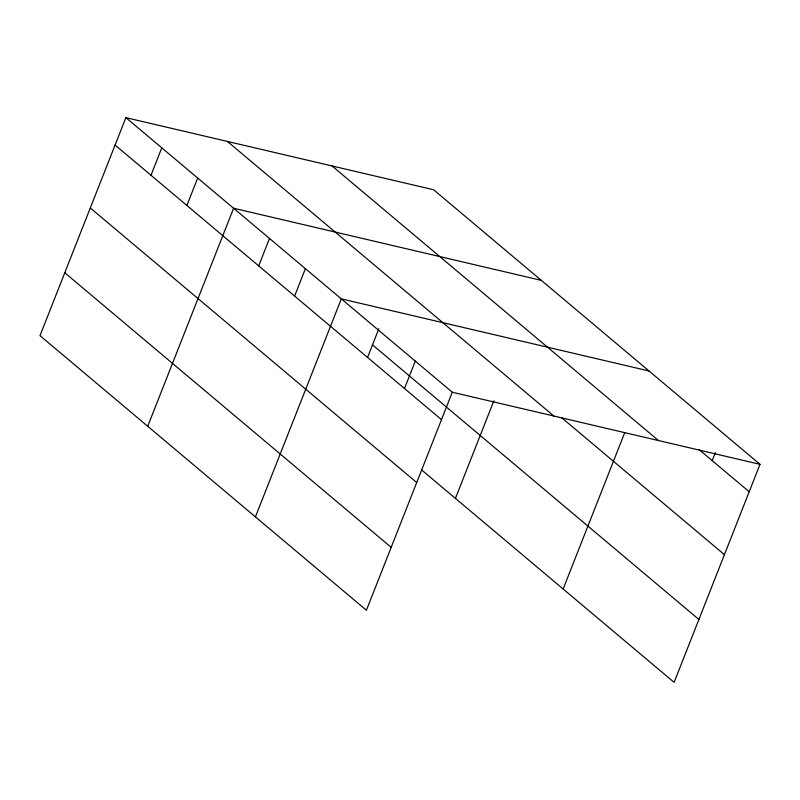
<?xml version="1.0" encoding="UTF-8"?>
<svg xmlns="http://www.w3.org/2000/svg" width="800" height="800" viewBox="0 0 800 800"><rect width="100%" height="100%" fill="white"/><g stroke="black" fill="none" stroke-linecap="round" stroke-linejoin="round"><path stroke-width="1.2" d="M125.88 117.64L40 335.66L366.41 610.25L452.29 392.23L125.88 117.64L433.59 189.75L760 464.34L674.12 682.36L421.41 469.77M150.98 175.27L161.79 147.84M186.89 205.47L197.69 178.05M147.71 426.28L233.6 208.25L541.31 280.36M258.7 265.88L269.5 238.46M294.6 296.09L305.41 268.66M255.43 516.89L341.31 298.87L649.02 370.98M367.53 357.45L378.87 328.67M404.49 388.53L415.3 361.11M455.43 498.39L493.88 400.77M563.14 589L624.7 432.71M712.2 460.64L715.36 452.64M452.29 392.23L760 464.34M698.93 449.47L749.2 491.76M332.05 165.95L658.46 440.54M561.48 417.58L724.42 554.66M227.43 141.43L553.83 416.02M372.49 344.87L698.89 619.46M115.08 145.06L441.49 419.65M90.3 207.96L416.71 482.55M64.78 272.77L391.18 547.35"/></g></svg>
